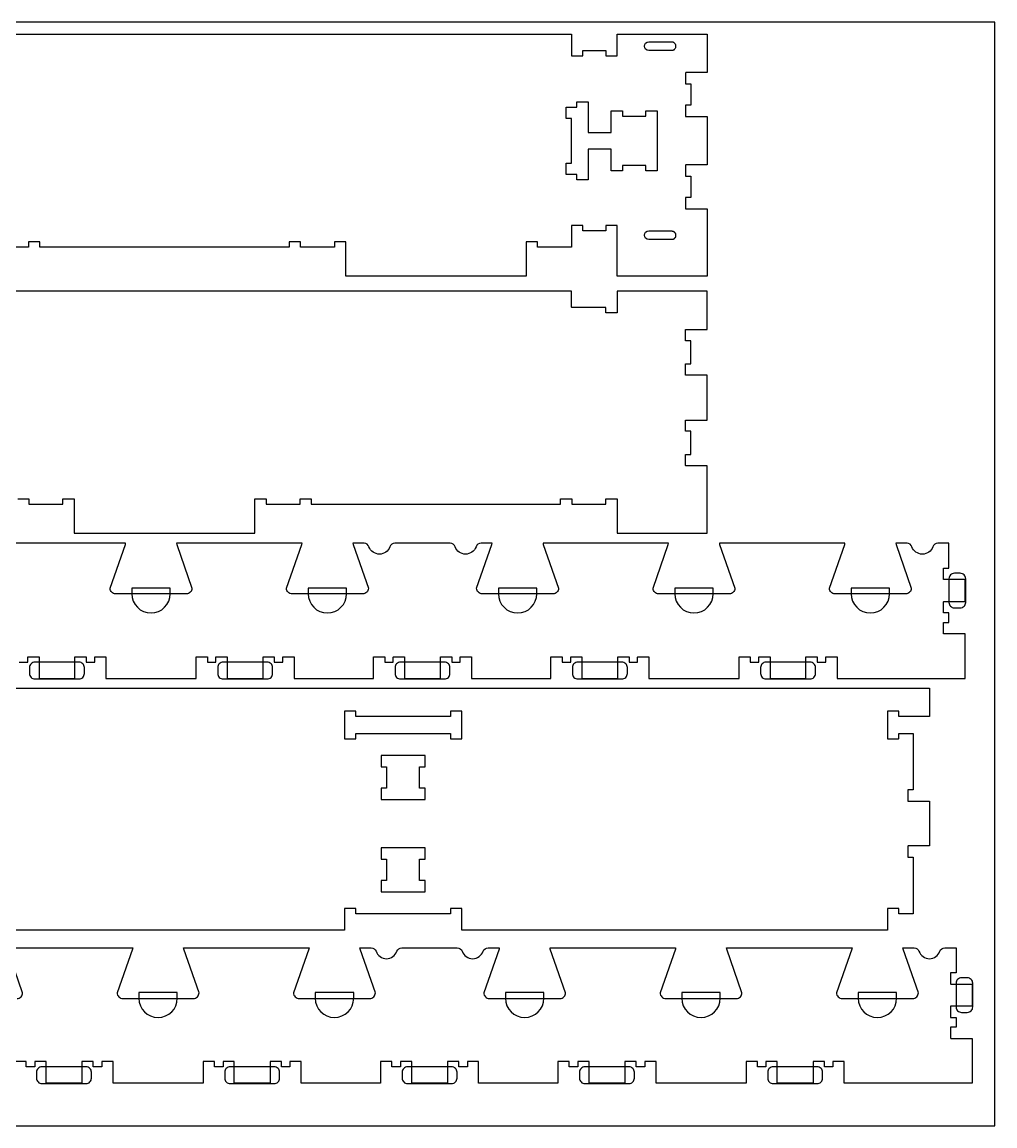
# Model space of a CAD drawing. Extents: x -1220 to 1220, y -1930 to 4067.
# Drawn here: x 145 to 1220, y 710 to 1930 of the extents above; entities that cross this region are included whole.
import ezdxf

# ---------------------------------------------------------------- set-up
doc = ezdxf.new("R2010")
doc.units = 0
for name, color, linetype in [('0_SHEET_SPRUCEPLY_2440X122', 1, 'CONTINUOUS'), ('3_ANYTOOL_CUTTHROUGH_INSID', 4, 'CONTINUOUS'), ('4_ANYTOOL_CUTTHROUGH_OUTSI', 5, 'CONTINUOUS'), ('5_ANYTOOL_HALF_MILL_9MM_IN', 3, 'CONTINUOUS')]:
    doc.layers.add(name, color=color, linetype=linetype)

msp = doc.modelspace()

# ---------------------------------------------------------------- linework, layer by layer
at = {"layer": '0_SHEET_SPRUCEPLY_2440X122'}
msp.add_lwpolyline([(-1220, 1930), (-1220, 710), (1220, 710), (1220, 1930)], close=True, dxfattribs=at)
at = {"layer": '3_ANYTOOL_CUTTHROUGH_INSID'}
for points in [[(837.4, 1908.1), (863.1, 1908.1), (863.5, 1908), (863.9, 1908), (864.3, 1907.9), (864.7, 1907.7), (865.1, 1907.5), (865.4, 1907.2), (865.7, 1906.9), (866, 1906.6), (866.5, 1905.9), (866.9, 1905), (867.1, 1904.2), (867.1, 1903.3), (867.1, 1902.5), (866.9, 1901.6), (866.5, 1900.7), (866, 1900), (865.7, 1899.7), (865.4, 1899.4), (865.1, 1899.1), (864.7, 1898.9), (864.3, 1898.8), (863.9, 1898.6), (863.5, 1898.6), (863.1, 1898.6), (837.4, 1898.6, -1)], [(837.4, 1689.6, -1), (837.4, 1699.1), (863.1, 1699.1), (863.5, 1699), (863.9, 1699), (864.3, 1698.9), (864.7, 1698.7), (865.1, 1698.5), (865.4, 1698.2), (865.7, 1697.9), (866, 1697.6), (866.5, 1696.9), (866.9, 1696), (867.1, 1695.2), (867.1, 1694.3), (867.1, 1693.5), (866.9, 1692.6), (866.5, 1691.7), (866, 1691), (865.7, 1690.7), (865.4, 1690.4), (865.1, 1690.1), (864.7, 1689.9), (864.3, 1689.8), (863.9, 1689.6), (863.5, 1689.6), (863.1, 1689.6)]]:
    msp.add_lwpolyline(points, format="xyb", close=True, dxfattribs=at)
for points in [[(746.1, 1836), (758.1, 1836), (758.1, 1842), (770.6, 1842), (770.6, 1808), (796.1, 1808), (796.1, 1832), (808.6, 1832), (808.6, 1826), (834.1, 1826), (834.1, 1832), (846.6, 1832), (846.6, 1765.5), (834.1, 1765.5), (834.1, 1771.5), (808.6, 1771.5), (808.6, 1765.5), (796.1, 1765.5), (796.1, 1789.5), (770.6, 1789.5), (770.6, 1755.5), (758.1, 1755.5), (758.1, 1761.5), (746.1, 1761.5), (746.1, 1774), (752.1, 1774), (752.1, 1823.5), (746.1, 1823.5)], [(630.9, 1168.4), (618.4, 1168.4), (618.4, 1162.4), (513.7, 1162.4), (513.7, 1168.4), (501.2, 1168.4), (501.2, 1137.9), (513.7, 1137.9), (513.7, 1143.9), (618.4, 1143.9), (618.4, 1137.9), (630.9, 1137.9)], [(541.8, 1106.9), (547.8, 1106.9), (547.8, 1083.4), (541.8, 1083.4), (541.8, 1070.9), (590.3, 1070.9), (590.3, 1083.4), (584.3, 1083.4), (584.3, 1106.9), (590.3, 1106.9), (590.3, 1119.4), (541.8, 1119.4)], [(541.8, 1004.9), (547.8, 1004.9), (547.8, 981.4), (541.8, 981.4), (541.8, 968.9), (590.3, 968.9), (590.3, 981.4), (584.3, 981.4), (584.3, 1004.9), (590.3, 1004.9), (590.3, 1017.4), (541.8, 1017.4)]]:
    msp.add_lwpolyline(points, close=True, dxfattribs=at)
at = {"layer": '4_ANYTOOL_CUTTHROUGH_OUTSI'}
for points in [[(-1047.4, 1916.6), (752.1, 1916.6), (752.1, 1892.8, 0.414214), (752.4, 1892.6), (764.4, 1892.6, 0.414214), (764.6, 1892.8), (764.6, 1898.6), (790.1, 1898.6), (790.1, 1892.8, 0.414214), (790.4, 1892.6), (802.4, 1892.6, 0.414214), (802.6, 1892.8), (802.6, 1916.6), (902.1, 1916.6), (902.1, 1874.1), (878.4, 1874.1, 0.414214), (878.1, 1873.8), (878.1, 1861.8, 0.414214), (878.4, 1861.6), (884.1, 1861.6), (884.1, 1838.1), (878.4, 1838.1, 0.414214), (878.1, 1837.8), (878.1, 1825.8, 0.414214), (878.4, 1825.6), (902.1, 1825.6), (902.1, 1772.1), (878.4, 1772.1, 0.414214), (878.1, 1771.8), (878.1, 1759.8, 0.414214), (878.4, 1759.6), (884.1, 1759.6), (884.1, 1736.1), (878.4, 1736.1, 0.414214), (878.1, 1735.8), (878.1, 1723.8, 0.414214), (878.4, 1723.6), (902.1, 1723.6), (902.1, 1649.1), (802.6, 1649.1), (802.6, 1704.8, 0.414214), (802.4, 1705.1), (790.4, 1705.1, 0.414214), (790.1, 1704.8), (790.1, 1699.1), (764.6, 1699.1), (764.6, 1704.8, 0.414214), (764.4, 1705.1), (752.4, 1705.1, 0.414214), (752.1, 1704.8), (752.1, 1681.1), (714.6, 1681.1), (714.6, 1686.8, 0.414214), (714.4, 1687.1), (702.4, 1687.1, 0.414214), (702.1, 1686.8), (702.1, 1649.1), (502.6, 1649.1), (502.6, 1686.8, 0.414214), (502.4, 1687.1), (490.4, 1687.1, 0.414214), (490.1, 1686.8), (490.1, 1681.1), (452.6, 1681.1), (452.6, 1686.8, 0.414214), (452.4, 1687.1), (440.4, 1687.1, 0.414214), (440.1, 1686.8), (440.1, 1681.1), (164.6, 1681.1), (164.6, 1686.8, 0.414214), (164.4, 1687.1), (152.4, 1687.1, 0.414214), (152.1, 1686.8), (152.1, 1681.1), (114.6, 1681.1)], [(140.4, 1403.2), (152.4, 1403.2, -0.414214), (152.6, 1402.9), (152.6, 1397.2), (190.1, 1397.2), (190.1, 1402.9, -0.414214), (190.4, 1403.2), (202.4, 1403.2, -0.414214), (202.6, 1402.9), (202.6, 1365.2), (402.1, 1365.2), (402.1, 1402.9, -0.414214), (402.4, 1403.2), (414.4, 1403.2, -0.414214), (414.6, 1402.9), (414.6, 1397.2), (452.1, 1397.2), (452.1, 1402.9, -0.414214), (452.4, 1403.2), (464.4, 1403.2, -0.414214), (464.6, 1402.9), (464.6, 1397.2), (740.1, 1397.2), (740.1, 1402.9, -0.414214), (740.4, 1403.2), (752.4, 1403.2, -0.414214), (752.6, 1402.9), (752.6, 1397.2), (790.1, 1397.2), (790.1, 1402.9, -0.414214), (790.4, 1403.2), (802.4, 1403.2, -0.414214), (802.6, 1402.9), (802.6, 1365.2), (902.1, 1365.2), (902.1, 1439.7), (878.4, 1439.7, -0.414214), (878.1, 1439.9), (878.1, 1451.9, -0.414214), (878.4, 1452.2), (884.1, 1452.2), (884.1, 1477.7), (878.4, 1477.7, -0.414214), (878.1, 1477.9), (878.1, 1489.9, -0.414214), (878.4, 1490.2), (902.1, 1490.2), (902.1, 1539.7), (878.4, 1539.7, -0.414214), (878.1, 1539.9), (878.1, 1551.9, -0.414214), (878.4, 1552.2), (884.1, 1552.2), (884.1, 1577.7), (878.4, 1577.7, -0.414214), (878.1, 1577.9), (878.1, 1589.9, -0.414214), (878.4, 1590.2), (902.1, 1590.2), (902.1, 1632.7), (802.6, 1632.7), (802.6, 1608.9, -0.414214), (802.4, 1608.7), (790.4, 1608.7, -0.414214), (790.1, 1608.9), (790.1, 1614.7), (752.4, 1614.7, -0.414214), (752.1, 1614.9), (752.1, 1632.7), (-1047.4, 1632.7)], [(141.7, 1222.5), (151.2, 1222.5), (151.2, 1228.2, -0.414214), (151.5, 1228.5), (163.5, 1228.5, -0.414214), (163.7, 1228.2), (163.7, 1204.5), (203.2, 1204.5), (203.2, 1228.2, -0.414214), (203.5, 1228.5), (215.5, 1228.5, -0.414214), (215.7, 1228.2), (215.7, 1222.5), (225.2, 1222.5), (225.2, 1228.2, -0.414214), (225.5, 1228.5), (237.5, 1228.5, -0.414214), (237.7, 1228.2), (237.7, 1204.5), (337.2, 1204.5), (337.2, 1228.2, -0.414214), (337.5, 1228.5), (349.5, 1228.5, -0.414214), (349.7, 1228.2), (349.7, 1222.5), (359.2, 1222.5), (359.2, 1228.2, -0.414214), (359.5, 1228.5), (371.5, 1228.5, -0.414214), (371.7, 1228.2), (371.7, 1204.5), (411.2, 1204.5), (411.2, 1228.2, -0.414214), (411.5, 1228.5), (423.5, 1228.5, -0.414214), (423.7, 1228.2), (423.7, 1222.5), (433.2, 1222.5), (433.2, 1228.2, -0.414214), (433.5, 1228.5), (445.5, 1228.5, -0.414214), (445.7, 1228.2), (445.7, 1204.5), (533.2, 1204.5), (533.2, 1228.2, -0.414214), (533.5, 1228.5), (545.5, 1228.5, -0.414214), (545.7, 1228.2), (545.7, 1222.5), (555.2, 1222.5), (555.2, 1228.2, -0.414214), (555.5, 1228.5), (567.5, 1228.5, -0.414214), (567.7, 1228.2), (567.7, 1204.5), (607.2, 1204.5), (607.2, 1228.2, -0.414214), (607.5, 1228.5), (619.5, 1228.5, -0.414214), (619.7, 1228.2), (619.7, 1222.5), (629.2, 1222.5), (629.2, 1228.2, -0.414214), (629.5, 1228.5), (641.5, 1228.5, -0.414214), (641.7, 1228.2), (641.7, 1204.5), (729.2, 1204.5), (729.2, 1228.2, -0.414214), (729.5, 1228.5), (741.5, 1228.5, -0.414214), (741.7, 1228.2), (741.7, 1222.5), (751.2, 1222.5), (751.2, 1228.2, -0.414214), (751.5, 1228.5), (763.5, 1228.5, -0.414214), (763.7, 1228.2), (763.7, 1204.5), (803.2, 1204.5), (803.2, 1228.2, -0.414214), (803.5, 1228.5), (815.5, 1228.5, -0.414214), (815.7, 1228.2), (815.7, 1222.5), (825.2, 1222.5), (825.2, 1228.2, -0.414214), (825.5, 1228.5), (837.5, 1228.5, -0.414214), (837.7, 1228.2), (837.7, 1204.5), (937.2, 1204.5), (937.2, 1228.2, -0.414214), (937.5, 1228.5), (949.5, 1228.5, -0.414214), (949.7, 1228.2), (949.7, 1222.5), (959.2, 1222.5), (959.2, 1228.2, -0.414214), (959.5, 1228.5), (971.5, 1228.5, -0.414214), (971.7, 1228.2), (971.7, 1204.5), (1011.2, 1204.5), (1011.2, 1228.2, -0.414214), (1011.5, 1228.5), (1023.5, 1228.5, -0.414214), (1023.7, 1228.2), (1023.7, 1222.5), (1033.2, 1222.5), (1033.2, 1228.2, -0.414214), (1033.5, 1228.5), (1045.5, 1228.5, -0.414214), (1045.7, 1228.2), (1045.7, 1204.5), (1187.2, 1204.5), (1187.2, 1254), (1163.5, 1254, -0.414214), (1163.2, 1254.2), (1163.2, 1266.2, -0.414214), (1163.5, 1266.5), (1169.2, 1266.5), (1169.2, 1277), (1163.5, 1277, -0.414214), (1163.2, 1277.2), (1163.2, 1289.2, -0.414214), (1163.5, 1289.5), (1187.2, 1289.5), (1187.2, 1314), (1163.5, 1314, -0.414214), (1163.2, 1314.2), (1163.2, 1326.2, -0.414214), (1163.5, 1326.5), (1169.2, 1326.5), (1169.2, 1354), (1156.8, 1354, 0.317837), (1151.4, 1350.1, -0.707107), (1128.3, 1350.1, 0.317837), (1122.9, 1354), (1110.5, 1354), (1110.7, 1352.6), (1127.6, 1304.3), (1127.6, 1304.2, -0.414214), (1121.4, 1298), (1043.4, 1298, -0.414214), (1037.1, 1304.2), (1037.1, 1304.3), (1054, 1352.6), (1054.3, 1354), (915.6, 1354), (915.8, 1352.6), (932.7, 1304.3), (932.7, 1304.2, -0.414214), (926.5, 1298), (848.5, 1298, -0.414214), (842.2, 1304.2), (842.2, 1304.3), (859.1, 1352.6), (859.4, 1354), (720.7, 1354), (720.9, 1352.6), (737.8, 1304.3), (737.8, 1304.2, -0.414214), (731.6, 1298), (653.6, 1298, -0.414214), (647.3, 1304.2), (647.3, 1304.3), (664.2, 1352.6), (664.5, 1354), (652.1, 1354, 0.317837), (646.6, 1350.1, -0.707107), (623.5, 1350.1, 0.317837), (618.1, 1354), (556.8, 1354, 0.317837), (551.4, 1350.1, -0.707107), (528.3, 1350.1, 0.317837), (522.9, 1354), (510.5, 1354), (510.7, 1352.6), (527.6, 1304.3), (527.6, 1304.2, -0.414214), (521.4, 1298), (443.4, 1298, -0.414214), (437.1, 1304.2), (437.1, 1304.3), (454, 1352.6), (454.3, 1354), (315.6, 1354), (315.8, 1352.6), (332.7, 1304.3), (332.7, 1304.2, -0.414214), (326.5, 1298), (248.5, 1298, -0.414214), (242.2, 1304.2), (242.2, 1304.3), (259.1, 1352.6), (259.4, 1354), (120.7, 1354)], [(-1215.7, 1193.9), (1147.8, 1193.9), (1147.8, 1162.4), (1113.7, 1162.4), (1113.7, 1168.2, 0.414214), (1113.5, 1168.4), (1101.5, 1168.4, 0.414214), (1101.2, 1168.2), (1101.2, 1138.2, 0.414214), (1101.5, 1137.9), (1113.5, 1137.9, 0.414214), (1113.7, 1138.2), (1113.7, 1143.9), (1129.8, 1143.9), (1129.8, 1081.4), (1124.1, 1081.4, 0.414214), (1123.8, 1081.2), (1123.8, 1069.2, 0.414214), (1124.1, 1068.9), (1147.8, 1068.9), (1147.8, 1019.4), (1124.1, 1019.4, 0.414214), (1123.8, 1019.2), (1123.8, 1007.2, 0.414214), (1124.1, 1006.9), (1129.8, 1006.9), (1129.8, 944.4), (1113.7, 944.4), (1113.7, 950.2, 0.414214), (1113.5, 950.4), (1101.5, 950.4, 0.414214), (1101.2, 950.2), (1101.2, 926.4), (630.9, 926.4), (630.9, 950.2, 0.414214), (630.7, 950.4), (618.7, 950.4, 0.414214), (618.4, 950.2), (618.4, 944.4), (513.7, 944.4), (513.7, 950.2, 0.414214), (513.5, 950.4), (501.5, 950.4, 0.414214), (501.2, 950.2), (501.2, 926.4), (30.9, 926.4)], [(128.5, 906.8), (267.2, 906.8), (266.9, 905.4), (250, 857.2), (250, 857.1, 0.414214), (256.3, 850.8), (334.3, 850.8, 0.414214), (340.5, 857.1), (340.5, 857.2), (323.6, 905.5), (323.4, 906.8), (462.1, 906.8), (461.8, 905.4), (444.9, 857.2), (444.9, 857.1, 0.414214), (451.2, 850.8), (529.2, 850.8, 0.414214), (535.4, 857.1), (535.4, 857.2), (518.5, 905.5), (518.3, 906.8), (530.7, 906.8, -0.317837), (536.1, 903, 0.707107), (559.2, 903, -0.317837), (564.6, 906.8), (625.9, 906.8, -0.317837), (631.3, 903, 0.707107), (654.4, 903, -0.317837), (659.9, 906.8), (672.3, 906.8), (672, 905.4), (655.1, 857.2), (655.1, 857.1, 0.414214), (661.4, 850.8), (739.4, 850.8, 0.414214), (745.6, 857.1), (745.6, 857.2), (728.7, 905.5), (728.5, 906.8), (867.2, 906.8), (866.9, 905.4), (850, 857.2), (850, 857.1, 0.414214), (856.3, 850.8), (934.3, 850.8, 0.414214), (940.5, 857.1), (940.5, 857.2), (923.6, 905.5), (923.4, 906.8), (1062.1, 906.8), (1061.8, 905.4), (1044.9, 857.2), (1044.9, 857.1, 0.414214), (1051.2, 850.8), (1129.2, 850.8, 0.414214), (1135.4, 857.1), (1135.4, 857.2), (1118.5, 905.5), (1118.3, 906.8), (1130.7, 906.8, -0.317837), (1136.1, 903, 0.707107), (1159.2, 903, -0.317837), (1164.6, 906.8), (1177, 906.8), (1177, 879.3), (1171.3, 879.3, 0.414214), (1171, 879.1), (1171, 867.1, 0.414214), (1171.3, 866.8), (1195, 866.8), (1195, 842.3), (1171.3, 842.3, 0.414214), (1171, 842.1), (1171, 830.1, 0.414214), (1171.3, 829.8), (1177, 829.8), (1177, 819.3), (1171.3, 819.3, 0.414214), (1171, 819.1), (1171, 807.1, 0.414214), (1171.3, 806.8), (1195, 806.8), (1195, 757.3), (1053.5, 757.3), (1053.5, 781.1, 0.414214), (1053.3, 781.3), (1041.3, 781.3, 0.414214), (1041, 781.1), (1041, 775.3), (1031.5, 775.3), (1031.5, 781.1, 0.414214), (1031.3, 781.3), (1019.3, 781.3, 0.414214), (1019, 781.1), (1019, 757.3), (979.5, 757.3), (979.5, 781.1, 0.414214), (979.3, 781.3), (967.3, 781.3, 0.414214), (967, 781.1), (967, 775.3), (957.5, 775.3), (957.5, 781.1, 0.414214), (957.3, 781.3), (945.3, 781.3, 0.414214), (945, 781.1), (945, 757.3), (845.5, 757.3), (845.5, 781.1, 0.414214), (845.3, 781.3), (833.3, 781.3, 0.414214), (833, 781.1), (833, 775.3), (823.5, 775.3), (823.5, 781.1, 0.414214), (823.3, 781.3), (811.3, 781.3, 0.414214), (811, 781.1), (811, 757.3), (771.5, 757.3), (771.5, 781.1, 0.414214), (771.3, 781.3), (759.3, 781.3, 0.414214), (759, 781.1), (759, 775.3), (749.5, 775.3), (749.5, 781.1, 0.414214), (749.3, 781.3), (737.3, 781.3, 0.414214), (737, 781.1), (737, 757.3), (649.5, 757.3), (649.5, 781.1, 0.414214), (649.3, 781.3), (637.3, 781.3, 0.414214), (637, 781.1), (637, 775.3), (627.5, 775.3), (627.5, 781.1, 0.414214), (627.3, 781.3), (615.3, 781.3, 0.414214), (615, 781.1), (615, 757.3), (575.5, 757.3), (575.5, 781.1, 0.414214), (575.3, 781.3), (563.3, 781.3, 0.414214), (563, 781.1), (563, 775.3), (553.5, 775.3), (553.5, 781.1, 0.414214), (553.3, 781.3), (541.3, 781.3, 0.414214), (541, 781.1), (541, 757.3), (453.5, 757.3), (453.5, 781.1, 0.414214), (453.3, 781.3), (441.3, 781.3, 0.414214), (441, 781.1), (441, 775.3), (431.5, 775.3), (431.5, 781.1, 0.414214), (431.3, 781.3), (419.3, 781.3, 0.414214), (419, 781.1), (419, 757.3), (379.5, 757.3), (379.5, 781.1, 0.414214), (379.3, 781.3), (367.3, 781.3, 0.414214), (367, 781.1), (367, 775.3), (357.5, 775.3), (357.5, 781.1, 0.414214), (357.3, 781.3), (345.3, 781.3, 0.414214), (345, 781.1), (345, 757.3), (245.5, 757.3), (245.5, 781.1, 0.414214), (245.3, 781.3), (233.3, 781.3, 0.414214), (233, 781.1), (233, 775.3), (223.5, 775.3), (223.5, 781.1, 0.414214), (223.3, 781.3), (211.3, 781.3, 0.414214), (211, 781.1), (211, 757.3), (171.5, 757.3), (171.5, 781.1, 0.414214), (171.3, 781.3), (159.3, 781.3, 0.414214), (159, 781.1), (159, 775.3), (149.5, 775.3), (149.5, 781.1, 0.414214), (149.3, 781.3), (137.3, 781.3, 0.414214)], [(139.4, 850.8, 0.414214), (145.6, 857.1), (145.6, 857.2), (128.7, 905.5)]]:
    msp.add_lwpolyline(points, format="xyb", dxfattribs=at)
at = {"layer": '5_ANYTOOL_HALF_MILL_9MM_IN'}
for points in [[(1175.2, 1320.8, 0.414214), (1169.2, 1314.8), (1169.2, 1288.6, 0.414214), (1175.2, 1282.6), (1181.7, 1282.6, 0.414214), (1187.7, 1288.6), (1187.7, 1314.8, 0.414214), (1181.7, 1320.8)], [(266.2, 1298.2, 1), (308.7, 1298.2), (308.7, 1304.5), (266.2, 1304.5)], [(461.1, 1298.2, 1), (503.6, 1298.2), (503.6, 1304.5), (461.1, 1304.5)], [(671.3, 1298.2, 1), (713.8, 1298.2), (713.8, 1304.5), (671.3, 1304.5)], [(866.2, 1298.2, 1), (908.7, 1298.2), (908.7, 1304.5), (866.2, 1304.5)], [(1061.1, 1298.2, 1), (1103.6, 1298.2), (1103.6, 1304.5), (1061.1, 1304.5)], [(159.1, 1222.5, 0.414214), (153.1, 1216.5), (153.1, 1210, 0.414214), (159.1, 1204), (207.8, 1204, 0.414214), (213.8, 1210), (213.8, 1216.5, 0.414214), (207.8, 1222.5)], [(367.1, 1222.5, 0.414214), (361.1, 1216.5), (361.1, 1210, 0.414214), (367.1, 1204), (415.8, 1204, 0.414214), (421.8, 1210), (421.8, 1216.5, 0.414214), (415.8, 1222.5)], [(563.1, 1222.5, 0.414214), (557.1, 1216.5), (557.1, 1210, 0.414214), (563.1, 1204), (611.8, 1204, 0.414214), (617.8, 1210), (617.8, 1216.5, 0.414214), (611.8, 1222.5)], [(759.1, 1222.5, 0.414214), (753.1, 1216.5), (753.1, 1210, 0.414214), (759.1, 1204), (807.8, 1204, 0.414214), (813.8, 1210), (813.8, 1216.5, 0.414214), (807.8, 1222.5)], [(967.1, 1222.5, 0.414214), (961.1, 1216.5), (961.1, 1210, 0.414214), (967.1, 1204), (1015.8, 1204, 0.414214), (1021.8, 1210), (1021.8, 1216.5, 0.414214), (1015.8, 1222.5)], [(1183, 873.7, 0.414214), (1177, 867.7), (1177, 841.5, 0.414214), (1183, 835.5), (1189.5, 835.5, 0.414214), (1195.5, 841.5), (1195.5, 867.7, 0.414214), (1189.5, 873.7)], [(274, 851.1, 1), (316.5, 851.1), (316.5, 857.3), (274, 857.3)], [(468.9, 851.1, 1), (511.4, 851.1), (511.4, 857.3), (468.9, 857.3)], [(679.1, 851.1, 1), (721.6, 851.1), (721.6, 857.3), (679.1, 857.3)], [(874, 851.1, 1), (916.5, 851.1), (916.5, 857.3), (874, 857.3)], [(1068.9, 851.1, 1), (1111.4, 851.1), (1111.4, 857.3), (1068.9, 857.3)], [(166.9, 775.3, 0.414214), (160.9, 769.3), (160.9, 762.8, 0.414214), (166.9, 756.8), (215.6, 756.8, 0.414214), (221.6, 762.8), (221.6, 769.3, 0.414214), (215.6, 775.3)], [(374.9, 775.3, 0.414214), (368.9, 769.3), (368.9, 762.8, 0.414214), (374.9, 756.8), (423.6, 756.8, 0.414214), (429.6, 762.8), (429.6, 769.3, 0.414214), (423.6, 775.3)], [(570.9, 775.3, 0.414214), (564.9, 769.3), (564.9, 762.8, 0.414214), (570.9, 756.8), (619.6, 756.8, 0.414214), (625.6, 762.8), (625.6, 769.3, 0.414214), (619.6, 775.3)], [(766.9, 775.3, 0.414214), (760.9, 769.3), (760.9, 762.8, 0.414214), (766.9, 756.8), (815.6, 756.8, 0.414214), (821.6, 762.8), (821.6, 769.3, 0.414214), (815.6, 775.3)], [(974.9, 775.3, 0.414214), (968.9, 769.3), (968.9, 762.8, 0.414214), (974.9, 756.8), (1023.6, 756.8, 0.414214), (1029.6, 762.8), (1029.6, 769.3, 0.414214), (1023.6, 775.3)]]:
    msp.add_lwpolyline(points, format="xyb", close=True, dxfattribs=at)

doc.saveas('drawing.dxf')
